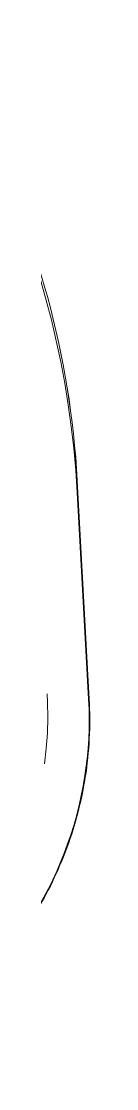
# Model space of a CAD drawing. Header units: inches. Extents: x -1221 to 179, y -822 to 880.
# Drawn here: x 104.938 to 105.067, y -49.134 to -45.972 of the extents above; entities that cross this region are included whole.
import ezdxf

# ---------------------------------------------------------------- set-up
doc = ezdxf.new("R2010")
doc.units = ezdxf.units.IN
doc.header["$MEASUREMENT"] = 0
doc.layers.add('X1$0$I-FURN', color=30, linetype='Continuous', lineweight=9)

# ---------------------------------------------------------------- blocks, each defined once
blk = doc.blocks.new('X1$0$Allsteel Seating Acuity Work-Conference Chair1 - Fully Adj_ Arms_ Mesh Back-V33-FIRST FLOOR POWER _ SIGNAL')
at = {"layer": 'X1$0$I-FURN'}
blk.add_line((10.8643, 5.8752), (11.5123, 5.9109), dxfattribs=at)
at = {"layer": 'X1$0$I-FURN', "lineweight": 13}
blk.add_line((11.5122, 5.909), (10.8995, 5.8752), dxfattribs=at)
at = {"layer": 'X1$0$I-FURN', "flags": 128}
for points in [[(11.5123, 5.9109), (11.1885, 5.8931), (10.8643, 5.8752)], [(11.7039, 5.7781), (11.6584, 5.783), (11.6127, 5.7861), (11.5668, 5.7873), (11.521, 5.7867), (11.496, 5.7856)]]:
    blk.add_lwpolyline(points, dxfattribs=at)
at = {"layer": 'X1$0$I-FURN', "lineweight": 13}
for centre, radius, start, end in [((11.5724, 4.8169), 1.0938, 355.6447, 93.1563), ((11.049, 3.1641), 2.7152, 93.1563, 178.0304)]:
    blk.add_arc(centre, radius, start, end, dxfattribs=at)
at = {"layer": 'X1$0$I-FURN'}
for centre, radius, start, end in [((11.5725, 4.8189), 1.0937, 80.9833, 93.1563), ((11.5725, 4.8189), 1.0937, 75.6016, 78.9267), ((11.0072, 3.2854), 2.5937, 93.1563, 105.3778), ((11.5725, 4.8189), 1.0937, 68.7781, 75.6016)]:
    blk.add_arc(centre, radius, start, end, dxfattribs=at)
for points in [[(11.9662, 5.8393), (11.8944, 5.867), (11.7448, 5.9072), (11.5896, 5.9152), (11.5123, 5.9109)], [(10.8643, 5.8752), (10.6802, 5.8651), (10.3144, 5.8054), (9.7971, 5.6018), (9.4894, 5.3967), (9.3482, 5.2792)]]:
    blk.add_open_spline(points, degree=3, dxfattribs=at)
blk.add_open_spline([(12.6375, 5.0681), (12.6339, 5.0836), (12.6273, 5.1094), (12.617, 5.1439), (12.6102, 5.1647), (12.6047, 5.1809), (12.5986, 5.1978), (12.5896, 5.2216), (12.5768, 5.2528), (12.5622, 5.2849), (12.5496, 5.3105), (12.5367, 5.3357), (12.5195, 5.3668), (12.4892, 5.4169), (12.4464, 5.4787), (12.3873, 5.5506), (12.3311, 5.608), (12.2818, 5.652), (12.2427, 5.6837), (12.2016, 5.7141), (12.144, 5.7526), (12.0671, 5.7964), (12.0006, 5.826), (11.9662, 5.8393)], degree=3, knots=[-1, -1, -1, -1, -0.916667, -0.875, -0.854167, -0.833333, -0.8125, -0.791667, -0.75, -0.708333, -0.6875, -0.666667, -0.625, -0.583333, -0.5, -0.416667, -0.333333, -0.291667, -0.25, -0.208333, -0.166667, -0.083333, 0, 0, 0, 0], dxfattribs=at)
blk = doc.blocks.new('X1')
at = {"layer": 'X1$0$I-FURN', "rotation": 269.9999999999997}
blk.add_blockref('X1$0$Allsteel Seating Acuity Work-Conference Chair1 - Fully Adj_ Arms_ Mesh Back-V33-FIRST FLOOR POWER _ SIGNAL', (99.1516, -36.468), dxfattribs=at)

msp = doc.modelspace()

# ---------------------------------------------------------------- block references
at = {"color": 253}
msp.add_blockref('X1', (0, 0), dxfattribs=at)

doc.saveas('drawing.dxf')
